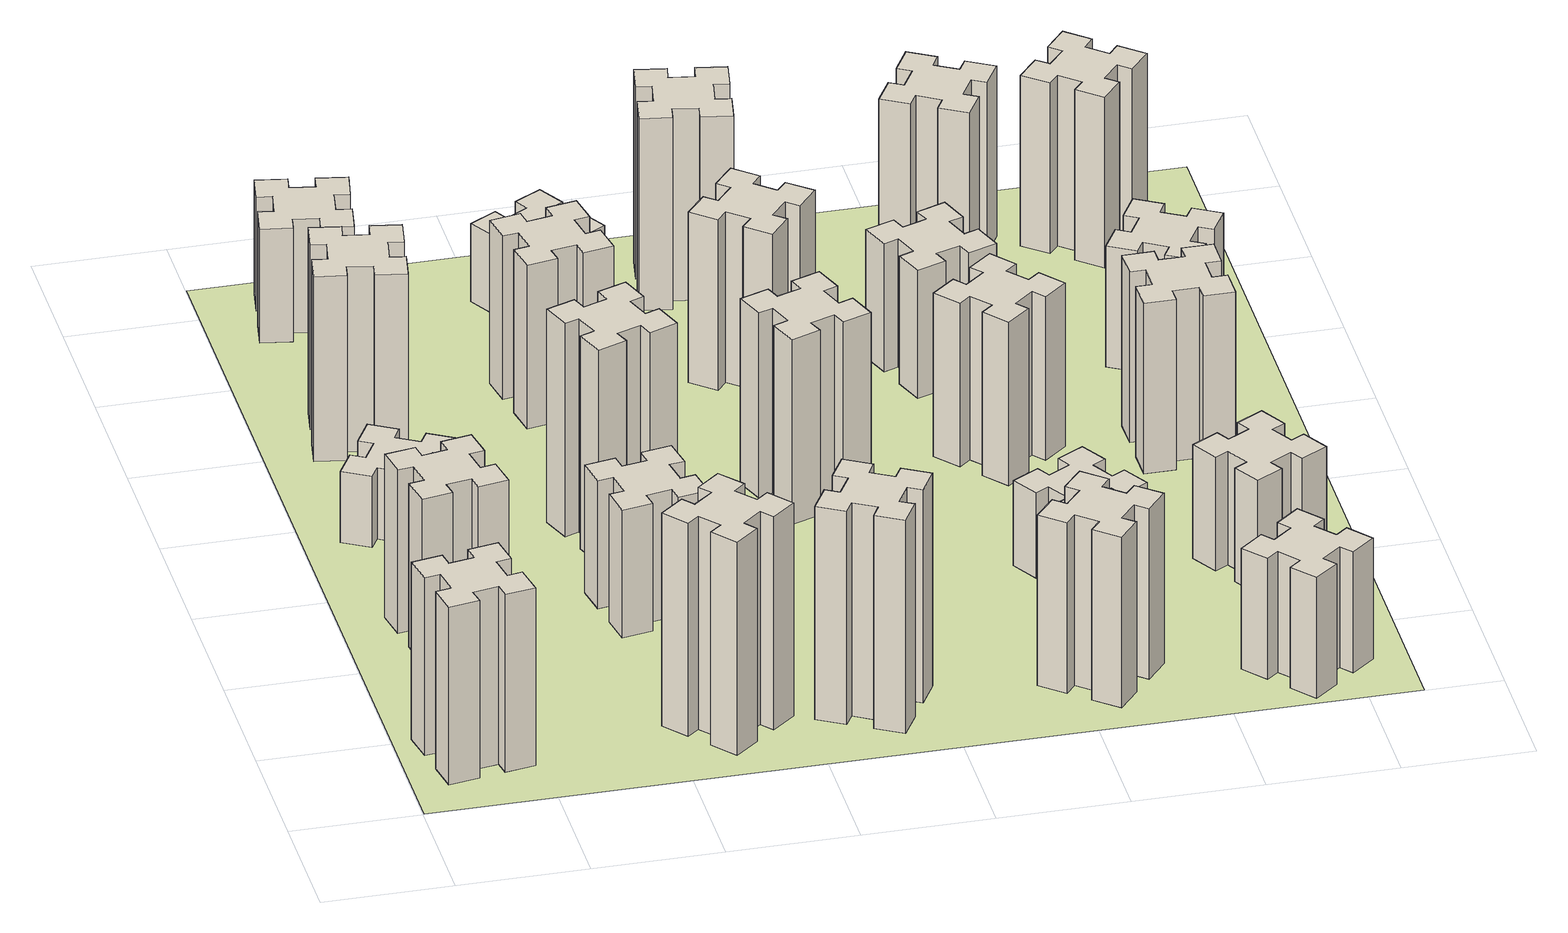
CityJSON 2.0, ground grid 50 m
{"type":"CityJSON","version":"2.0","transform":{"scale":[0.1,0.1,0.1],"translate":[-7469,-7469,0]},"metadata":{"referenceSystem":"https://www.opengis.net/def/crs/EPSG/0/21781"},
"CityObjects":{
"building1":{"type":"Building","attributes":{"class":"1000","function":"1000","usage":"1000","yearOfConstruction":2016,"roofType":"1000","measuredHeight":75,"storeysAboveGround":30,"storeysBelowGround":0},"geometry":[{"type":"Solid","lod":"1","boundaries":[[[[0,1,2,3,4,5,6,7,8,9,10,11,12,13,14,15,16,17,18,19]],[[17,16,20,21]],[[16,15,22,20]],[[15,14,23,22]],[[14,13,24,23]],[[13,12,25,24]],[[12,11,26,25]],[[11,10,27,26]],[[10,9,28,27]],[[9,8,29,28]],[[8,7,30,29]],[[7,6,31,30]],[[6,5,32,31]],[[5,4,33,32]],[[4,3,34,33]],[[3,2,35,34]],[[2,1,36,35]],[[1,0,37,36]],[[0,19,38,37]],[[19,18,39,38]],[[18,17,21,39]],[[24,25,26,27,28,29,30,31,32,33,34,35,36,37,38,39,21,20,22,23]]]]}]},
"building2":{"type":"Building","attributes":{"class":"1000","function":"1000","usage":"1000","yearOfConstruction":2016,"roofType":"1000","measuredHeight":69,"storeysAboveGround":30,"storeysBelowGround":0},"geometry":[{"type":"Solid","lod":"1","boundaries":[[[[40,41,42,43,44,45,46,47,48,49,50,51,52,53,54,55,56,57,58,59]],[[57,56,60,61]],[[56,55,62,60]],[[55,54,63,62]],[[54,53,64,63]],[[53,52,65,64]],[[52,51,66,65]],[[51,50,67,66]],[[50,49,68,67]],[[49,48,69,68]],[[48,47,70,69]],[[47,46,71,70]],[[46,45,72,71]],[[45,44,73,72]],[[44,43,74,73]],[[43,42,75,74]],[[42,41,76,75]],[[41,40,77,76]],[[40,59,78,77]],[[59,58,79,78]],[[58,57,61,79]],[[64,65,66,67,68,69,70,71,72,73,74,75,76,77,78,79,61,60,62,63]]]]}]},
"building3":{"type":"Building","attributes":{"class":"1000","function":"1000","usage":"1000","yearOfConstruction":2016,"roofType":"1000","measuredHeight":30,"storeysAboveGround":30,"storeysBelowGround":0},"geometry":[{"type":"Solid","lod":"1","boundaries":[[[[80,81,82,83,84,85,86,87,88,89,90,91,92,93,94,95,96,97,98,99]],[[97,96,100,101]],[[96,95,102,100]],[[95,94,103,102]],[[94,93,104,103]],[[93,92,105,104]],[[92,91,106,105]],[[91,90,107,106]],[[90,89,108,107]],[[89,88,109,108]],[[88,87,110,109]],[[87,86,111,110]],[[86,85,112,111]],[[85,84,113,112]],[[84,83,114,113]],[[83,82,115,114]],[[82,81,116,115]],[[81,80,117,116]],[[80,99,118,117]],[[99,98,119,118]],[[98,97,101,119]],[[104,105,106,107,108,109,110,111,112,113,114,115,116,117,118,119,101,100,102,103]]]]}]},
"building4":{"type":"Building","attributes":{"class":"1000","function":"1000","usage":"1000","yearOfConstruction":2016,"roofType":"1000","measuredHeight":78,"storeysAboveGround":30,"storeysBelowGround":0},"geometry":[{"type":"Solid","lod":"1","boundaries":[[[[120,121,122,123,124,125,126,127,128,129,130,131,132,133,134,135,136,137,138,139]],[[137,136,140,141]],[[136,135,142,140]],[[135,134,143,142]],[[134,133,144,143]],[[133,132,145,144]],[[132,131,146,145]],[[131,130,147,146]],[[130,129,148,147]],[[129,128,149,148]],[[128,127,150,149]],[[127,126,151,150]],[[126,125,152,151]],[[125,124,153,152]],[[124,123,154,153]],[[123,122,155,154]],[[122,121,156,155]],[[121,120,157,156]],[[120,139,158,157]],[[139,138,159,158]],[[138,137,141,159]],[[144,145,146,147,148,149,150,151,152,153,154,155,156,157,158,159,141,140,142,143]]]]}]},
"building5":{"type":"Building","attributes":{"class":"1000","function":"1000","usage":"1000","yearOfConstruction":2016,"roofType":"1000","measuredHeight":90,"storeysAboveGround":30,"storeysBelowGround":0},"geometry":[{"type":"Solid","lod":"1","boundaries":[[[[160,161,162,163,164,165,166,167,168,169,170,171,172,173,174,175,176,177,178,179]],[[177,176,180,181]],[[176,175,182,180]],[[175,174,183,182]],[[174,173,184,183]],[[173,172,185,184]],[[172,171,186,185]],[[171,170,187,186]],[[170,169,188,187]],[[169,168,189,188]],[[168,167,190,189]],[[167,166,191,190]],[[166,165,192,191]],[[165,164,193,192]],[[164,163,194,193]],[[163,162,195,194]],[[162,161,196,195]],[[161,160,197,196]],[[160,179,198,197]],[[179,178,199,198]],[[178,177,181,199]],[[184,185,186,187,188,189,190,191,192,193,194,195,196,197,198,199,181,180,182,183]]]]}]},
"building6":{"type":"Building","attributes":{"class":"1000","function":"1000","usage":"1000","yearOfConstruction":2016,"roofType":"1000","measuredHeight":48,"storeysAboveGround":30,"storeysBelowGround":0},"geometry":[{"type":"Solid","lod":"1","boundaries":[[[[200,201,202,203,204,205,206,207,208,209,210,211,212,213,214,215,216,217,218,219]],[[217,216,220,221]],[[216,215,222,220]],[[215,214,223,222]],[[214,213,224,223]],[[213,212,225,224]],[[212,211,226,225]],[[211,210,227,226]],[[210,209,228,227]],[[209,208,229,228]],[[208,207,230,229]],[[207,206,231,230]],[[206,205,232,231]],[[205,204,233,232]],[[204,203,234,233]],[[203,202,235,234]],[[202,201,236,235]],[[201,200,237,236]],[[200,219,238,237]],[[219,218,239,238]],[[218,217,221,239]],[[224,225,226,227,228,229,230,231,232,233,234,235,236,237,238,239,221,220,222,223]]]]}]},
"building7":{"type":"Building","attributes":{"class":"1000","function":"1000","usage":"1000","yearOfConstruction":2016,"roofType":"1000","measuredHeight":54,"storeysAboveGround":30,"storeysBelowGround":0},"geometry":[{"type":"Solid","lod":"1","boundaries":[[[[240,241,242,243,244,245,246,247,248,249,250,251,252,253,254,255,256,257,258,259]],[[257,256,260,261]],[[256,255,262,260]],[[255,254,263,262]],[[254,253,264,263]],[[253,252,265,264]],[[252,251,266,265]],[[251,250,267,266]],[[250,249,268,267]],[[249,248,269,268]],[[248,247,270,269]],[[247,246,271,270]],[[246,245,272,271]],[[245,244,273,272]],[[244,243,274,273]],[[243,242,275,274]],[[242,241,276,275]],[[241,240,277,276]],[[240,259,278,277]],[[259,258,279,278]],[[258,257,261,279]],[[264,265,266,267,268,269,270,271,272,273,274,275,276,277,278,279,261,260,262,263]]]]}]},
"building8":{"type":"Building","attributes":{"class":"1000","function":"1000","usage":"1000","yearOfConstruction":2016,"roofType":"1000","measuredHeight":90,"storeysAboveGround":30,"storeysBelowGround":0},"geometry":[{"type":"Solid","lod":"1","boundaries":[[[[280,281,282,283,284,285,286,287,288,289,290,291,292,293,294,295,296,297,298,299]],[[297,296,300,301]],[[296,295,302,300]],[[295,294,303,302]],[[294,293,304,303]],[[293,292,305,304]],[[292,291,306,305]],[[291,290,307,306]],[[290,289,308,307]],[[289,288,309,308]],[[288,287,310,309]],[[287,286,311,310]],[[286,285,312,311]],[[285,284,313,312]],[[284,283,314,313]],[[283,282,315,314]],[[282,281,316,315]],[[281,280,317,316]],[[280,299,318,317]],[[299,298,319,318]],[[298,297,301,319]],[[304,305,306,307,308,309,310,311,312,313,314,315,316,317,318,319,301,300,302,303]]]]}]},
"building9":{"type":"Building","attributes":{"class":"1000","function":"1000","usage":"1000","yearOfConstruction":2016,"roofType":"1000","measuredHeight":90,"storeysAboveGround":30,"storeysBelowGround":0},"geometry":[{"type":"Solid","lod":"1","boundaries":[[[[320,321,322,323,324,325,326,327,328,329,330,331,332,333,334,335,336,337,338,339]],[[337,336,340,341]],[[336,335,342,340]],[[335,334,343,342]],[[334,333,344,343]],[[333,332,345,344]],[[332,331,346,345]],[[331,330,347,346]],[[330,329,348,347]],[[329,328,349,348]],[[328,327,350,349]],[[327,326,351,350]],[[326,325,352,351]],[[325,324,353,352]],[[324,323,354,353]],[[323,322,355,354]],[[322,321,356,355]],[[321,320,357,356]],[[320,339,358,357]],[[339,338,359,358]],[[338,337,341,359]],[[344,345,346,347,348,349,350,351,352,353,354,355,356,357,358,359,341,340,342,343]]]]}]},
"building10":{"type":"Building","attributes":{"class":"1000","function":"1000","usage":"1000","yearOfConstruction":2016,"roofType":"1000","measuredHeight":69,"storeysAboveGround":30,"storeysBelowGround":0},"geometry":[{"type":"Solid","lod":"1","boundaries":[[[[360,361,362,363,364,365,366,367,368,369,370,371,372,373,374,375,376,377,378,379]],[[377,376,380,381]],[[376,375,382,380]],[[375,374,383,382]],[[374,373,384,383]],[[373,372,385,384]],[[372,371,386,385]],[[371,370,387,386]],[[370,369,388,387]],[[369,368,389,388]],[[368,367,390,389]],[[367,366,391,390]],[[366,365,392,391]],[[365,364,393,392]],[[364,363,394,393]],[[363,362,395,394]],[[362,361,396,395]],[[361,360,397,396]],[[360,379,398,397]],[[379,378,399,398]],[[378,377,381,399]],[[384,385,386,387,388,389,390,391,392,393,394,395,396,397,398,399,381,380,382,383]]]]}]},
"building11":{"type":"Building","attributes":{"class":"1000","function":"1000","usage":"1000","yearOfConstruction":2016,"roofType":"1000","measuredHeight":33,"storeysAboveGround":30,"storeysBelowGround":0},"geometry":[{"type":"Solid","lod":"1","boundaries":[[[[400,401,402,403,404,405,406,407,408,409,410,411,412,413,414,415,416,417,418,419]],[[417,416,420,421]],[[416,415,422,420]],[[415,414,423,422]],[[414,413,424,423]],[[413,412,425,424]],[[412,411,426,425]],[[411,410,427,426]],[[410,409,428,427]],[[409,408,429,428]],[[408,407,430,429]],[[407,406,431,430]],[[406,405,432,431]],[[405,404,433,432]],[[404,403,434,433]],[[403,402,435,434]],[[402,401,436,435]],[[401,400,437,436]],[[400,419,438,437]],[[419,418,439,438]],[[418,417,421,439]],[[424,425,426,427,428,429,430,431,432,433,434,435,436,437,438,439,421,420,422,423]]]]}]},
"building12":{"type":"Building","attributes":{"class":"1000","function":"1000","usage":"1000","yearOfConstruction":2016,"roofType":"1000","measuredHeight":33,"storeysAboveGround":30,"storeysBelowGround":0},"geometry":[{"type":"Solid","lod":"1","boundaries":[[[[440,441,442,443,444,445,446,447,448,449,450,451,452,453,454,455,456,457,458,459]],[[457,456,460,461]],[[456,455,462,460]],[[455,454,463,462]],[[454,453,464,463]],[[453,452,465,464]],[[452,451,466,465]],[[451,450,467,466]],[[450,449,468,467]],[[449,448,469,468]],[[448,447,470,469]],[[447,446,471,470]],[[446,445,472,471]],[[445,444,473,472]],[[444,443,474,473]],[[443,442,475,474]],[[442,441,476,475]],[[441,440,477,476]],[[440,459,478,477]],[[459,458,479,478]],[[458,457,461,479]],[[464,465,466,467,468,469,470,471,472,473,474,475,476,477,478,479,461,460,462,463]]]]}]},
"building13":{"type":"Building","attributes":{"class":"1000","function":"1000","usage":"1000","yearOfConstruction":2016,"roofType":"1000","measuredHeight":78,"storeysAboveGround":30,"storeysBelowGround":0},"geometry":[{"type":"Solid","lod":"1","boundaries":[[[[480,481,482,483,484,485,486,487,488,489,490,491,492,493,494,495,496,497,498,499]],[[497,496,500,501]],[[496,495,502,500]],[[495,494,503,502]],[[494,493,504,503]],[[493,492,505,504]],[[492,491,506,505]],[[491,490,507,506]],[[490,489,508,507]],[[489,488,509,508]],[[488,487,510,509]],[[487,486,511,510]],[[486,485,512,511]],[[485,484,513,512]],[[484,483,514,513]],[[483,482,515,514]],[[482,481,516,515]],[[481,480,517,516]],[[480,499,518,517]],[[499,498,519,518]],[[498,497,501,519]],[[504,505,506,507,508,509,510,511,512,513,514,515,516,517,518,519,501,500,502,503]]]]}]},
"building14":{"type":"Building","attributes":{"class":"1000","function":"1000","usage":"1000","yearOfConstruction":2016,"roofType":"1000","measuredHeight":72,"storeysAboveGround":30,"storeysBelowGround":0},"geometry":[{"type":"Solid","lod":"1","boundaries":[[[[520,521,522,523,524,525,526,527,528,529,530,531,532,533,534,535,536,537,538,539]],[[537,536,540,541]],[[536,535,542,540]],[[535,534,543,542]],[[534,533,544,543]],[[533,532,545,544]],[[532,531,546,545]],[[531,530,547,546]],[[530,529,548,547]],[[529,528,549,548]],[[528,527,550,549]],[[527,526,551,550]],[[526,525,552,551]],[[525,524,553,552]],[[524,523,554,553]],[[523,522,555,554]],[[522,521,556,555]],[[521,520,557,556]],[[520,539,558,557]],[[539,538,559,558]],[[538,537,541,559]],[[544,545,546,547,548,549,550,551,552,553,554,555,556,557,558,559,541,540,542,543]]]]}]},
"building15":{"type":"Building","attributes":{"class":"1000","function":"1000","usage":"1000","yearOfConstruction":2016,"roofType":"1000","measuredHeight":72,"storeysAboveGround":30,"storeysBelowGround":0},"geometry":[{"type":"Solid","lod":"1","boundaries":[[[[560,561,562,563,564,565,566,567,568,569,570,571,572,573,574,575,576,577,578,579]],[[577,576,580,581]],[[576,575,582,580]],[[575,574,583,582]],[[574,573,584,583]],[[573,572,585,584]],[[572,571,586,585]],[[571,570,587,586]],[[570,569,588,587]],[[569,568,589,588]],[[568,567,590,589]],[[567,566,591,590]],[[566,565,592,591]],[[565,564,593,592]],[[564,563,594,593]],[[563,562,595,594]],[[562,561,596,595]],[[561,560,597,596]],[[560,579,598,597]],[[579,578,599,598]],[[578,577,581,599]],[[584,585,586,587,588,589,590,591,592,593,594,595,596,597,598,599,581,580,582,583]]]]}]},
"building16":{"type":"Building","attributes":{"class":"1000","function":"1000","usage":"1000","yearOfConstruction":2016,"roofType":"1000","measuredHeight":81,"storeysAboveGround":30,"storeysBelowGround":0},"geometry":[{"type":"Solid","lod":"1","boundaries":[[[[600,601,602,603,604,605,606,607,608,609,610,611,612,613,614,615,616,617,618,619]],[[617,616,620,621]],[[616,615,622,620]],[[615,614,623,622]],[[614,613,624,623]],[[613,612,625,624]],[[612,611,626,625]],[[611,610,627,626]],[[610,609,628,627]],[[609,608,629,628]],[[608,607,630,629]],[[607,606,631,630]],[[606,605,632,631]],[[605,604,633,632]],[[604,603,634,633]],[[603,602,635,634]],[[602,601,636,635]],[[601,600,637,636]],[[600,619,638,637]],[[619,618,639,638]],[[618,617,621,639]],[[624,625,626,627,628,629,630,631,632,633,634,635,636,637,638,639,621,620,622,623]]]]}]},
"building17":{"type":"Building","attributes":{"class":"1000","function":"1000","usage":"1000","yearOfConstruction":2016,"roofType":"1000","measuredHeight":36,"storeysAboveGround":30,"storeysBelowGround":0},"geometry":[{"type":"Solid","lod":"1","boundaries":[[[[640,641,642,643,644,645,646,647,648,649,650,651,652,653,654,655,656,657,658,659]],[[657,656,660,661]],[[656,655,662,660]],[[655,654,663,662]],[[654,653,664,663]],[[653,652,665,664]],[[652,651,666,665]],[[651,650,667,666]],[[650,649,668,667]],[[649,648,669,668]],[[648,647,670,669]],[[647,646,671,670]],[[646,645,672,671]],[[645,644,673,672]],[[644,643,674,673]],[[643,642,675,674]],[[642,641,676,675]],[[641,640,677,676]],[[640,659,678,677]],[[659,658,679,678]],[[658,657,661,679]],[[664,665,666,667,668,669,670,671,672,673,674,675,676,677,678,679,661,660,662,663]]]]}]},
"building18":{"type":"Building","attributes":{"class":"1000","function":"1000","usage":"1000","yearOfConstruction":2016,"roofType":"1000","measuredHeight":69,"storeysAboveGround":30,"storeysBelowGround":0},"geometry":[{"type":"Solid","lod":"1","boundaries":[[[[680,681,682,683,684,685,686,687,688,689,690,691,692,693,694,695,696,697,698,699]],[[697,696,700,701]],[[696,695,702,700]],[[695,694,703,702]],[[694,693,704,703]],[[693,692,705,704]],[[692,691,706,705]],[[691,690,707,706]],[[690,689,708,707]],[[689,688,709,708]],[[688,687,710,709]],[[687,686,711,710]],[[686,685,712,711]],[[685,684,713,712]],[[684,683,714,713]],[[683,682,715,714]],[[682,681,716,715]],[[681,680,717,716]],[[680,699,718,717]],[[699,698,719,718]],[[698,697,701,719]],[[704,705,706,707,708,709,710,711,712,713,714,715,716,717,718,719,701,700,702,703]]]]}]},
"building19":{"type":"Building","attributes":{"class":"1000","function":"1000","usage":"1000","yearOfConstruction":2016,"roofType":"1000","measuredHeight":54,"storeysAboveGround":30,"storeysBelowGround":0},"geometry":[{"type":"Solid","lod":"1","boundaries":[[[[720,721,722,723,724,725,726,727,728,729,730,731,732,733,734,735,736,737,738,739]],[[737,736,740,741]],[[736,735,742,740]],[[735,734,743,742]],[[734,733,744,743]],[[733,732,745,744]],[[732,731,746,745]],[[731,730,747,746]],[[730,729,748,747]],[[729,728,749,748]],[[728,727,750,749]],[[727,726,751,750]],[[726,725,752,751]],[[725,724,753,752]],[[724,723,754,753]],[[723,722,755,754]],[[722,721,756,755]],[[721,720,757,756]],[[720,739,758,757]],[[739,738,759,758]],[[738,737,741,759]],[[744,745,746,747,748,749,750,751,752,753,754,755,756,757,758,759,741,740,742,743]]]]}]},
"building20":{"type":"Building","attributes":{"class":"1000","function":"1000","usage":"1000","yearOfConstruction":2016,"roofType":"1000","measuredHeight":51,"storeysAboveGround":30,"storeysBelowGround":0},"geometry":[{"type":"Solid","lod":"1","boundaries":[[[[760,761,762,763,764,765,766,767,768,769,770,771,772,773,774,775,776,777,778,779]],[[777,776,780,781]],[[776,775,782,780]],[[775,774,783,782]],[[774,773,784,783]],[[773,772,785,784]],[[772,771,786,785]],[[771,770,787,786]],[[770,769,788,787]],[[769,768,789,788]],[[768,767,790,789]],[[767,766,791,790]],[[766,765,792,791]],[[765,764,793,792]],[[764,763,794,793]],[[763,762,795,794]],[[762,761,796,795]],[[761,760,797,796]],[[760,779,798,797]],[[779,778,799,798]],[[778,777,781,799]],[[784,785,786,787,788,789,790,791,792,793,794,795,796,797,798,799,781,780,782,783]]]]}]},
"building21":{"type":"Building","attributes":{"class":"1000","function":"1000","usage":"1000","yearOfConstruction":2016,"roofType":"1000","measuredHeight":48,"storeysAboveGround":30,"storeysBelowGround":0},"geometry":[{"type":"Solid","lod":"1","boundaries":[[[[800,801,802,803,804,805,806,807,808,809,810,811,812,813,814,815,816,817,818,819]],[[817,816,820,821]],[[816,815,822,820]],[[815,814,823,822]],[[814,813,824,823]],[[813,812,825,824]],[[812,811,826,825]],[[811,810,827,826]],[[810,809,828,827]],[[809,808,829,828]],[[808,807,830,829]],[[807,806,831,830]],[[806,805,832,831]],[[805,804,833,832]],[[804,803,834,833]],[[803,802,835,834]],[[802,801,836,835]],[[801,800,837,836]],[[800,819,838,837]],[[819,818,839,838]],[[818,817,821,839]],[[824,825,826,827,828,829,830,831,832,833,834,835,836,837,838,839,821,820,822,823]]]]}]},
"building22":{"type":"Building","attributes":{"class":"1000","function":"1000","usage":"1000","yearOfConstruction":2016,"roofType":"1000","measuredHeight":72,"storeysAboveGround":30,"storeysBelowGround":0},"geometry":[{"type":"Solid","lod":"1","boundaries":[[[[840,841,842,843,844,845,846,847,848,849,850,851,852,853,854,855,856,857,858,859]],[[857,856,860,861]],[[856,855,862,860]],[[855,854,863,862]],[[854,853,864,863]],[[853,852,865,864]],[[852,851,866,865]],[[851,850,867,866]],[[850,849,868,867]],[[849,848,869,868]],[[848,847,870,869]],[[847,846,871,870]],[[846,845,872,871]],[[845,844,873,872]],[[844,843,874,873]],[[843,842,875,874]],[[842,841,876,875]],[[841,840,877,876]],[[840,859,878,877]],[[859,858,879,878]],[[858,857,861,879]],[[864,865,866,867,868,869,870,871,872,873,874,875,876,877,878,879,861,860,862,863]]]]}]},
"building23":{"type":"Building","attributes":{"class":"1000","function":"1000","usage":"1000","yearOfConstruction":2016,"roofType":"1000","measuredHeight":72,"storeysAboveGround":30,"storeysBelowGround":0},"geometry":[{"type":"Solid","lod":"1","boundaries":[[[[880,881,882,883,884,885,886,887,888,889,890,891,892,893,894,895,896,897,898,899]],[[897,896,900,901]],[[896,895,902,900]],[[895,894,903,902]],[[894,893,904,903]],[[893,892,905,904]],[[892,891,906,905]],[[891,890,907,906]],[[890,889,908,907]],[[889,888,909,908]],[[888,887,910,909]],[[887,886,911,910]],[[886,885,912,911]],[[885,884,913,912]],[[884,883,914,913]],[[883,882,915,914]],[[882,881,916,915]],[[881,880,917,916]],[[880,899,918,917]],[[899,898,919,918]],[[898,897,901,919]],[[904,905,906,907,908,909,910,911,912,913,914,915,916,917,918,919,901,900,902,903]]]]}]},
"building24":{"type":"Building","attributes":{"class":"1000","function":"1000","usage":"1000","yearOfConstruction":2016,"roofType":"1000","measuredHeight":51,"storeysAboveGround":30,"storeysBelowGround":0},"geometry":[{"type":"Solid","lod":"1","boundaries":[[[[920,921,922,923,924,925,926,927,928,929,930,931,932,933,934,935,936,937,938,939]],[[937,936,940,941]],[[936,935,942,940]],[[935,934,943,942]],[[934,933,944,943]],[[933,932,945,944]],[[932,931,946,945]],[[931,930,947,946]],[[930,929,948,947]],[[929,928,949,948]],[[928,927,950,949]],[[927,926,951,950]],[[926,925,952,951]],[[925,924,953,952]],[[924,923,954,953]],[[923,922,955,954]],[[922,921,956,955]],[[921,920,957,956]],[[920,939,958,957]],[[939,938,959,958]],[[938,937,941,959]],[[944,945,946,947,948,949,950,951,952,953,954,955,956,957,958,959,941,940,942,943]]]]}]},
"building25":{"type":"Building","attributes":{"class":"1000","function":"1000","usage":"1000","yearOfConstruction":2016,"roofType":"1000","measuredHeight":72,"storeysAboveGround":30,"storeysBelowGround":0},"geometry":[{"type":"Solid","lod":"1","boundaries":[[[[960,961,962,963,964,965,966,967,968,969,970,971,972,973,974,975,976,977,978,979]],[[977,976,980,981]],[[976,975,982,980]],[[975,974,983,982]],[[974,973,984,983]],[[973,972,985,984]],[[972,971,986,985]],[[971,970,987,986]],[[970,969,988,987]],[[969,968,989,988]],[[968,967,990,989]],[[967,966,991,990]],[[966,965,992,991]],[[965,964,993,992]],[[964,963,994,993]],[[963,962,995,994]],[[962,961,996,995]],[[961,960,997,996]],[[960,979,998,997]],[[979,978,999,998]],[[978,977,981,999]],[[984,985,986,987,988,989,990,991,992,993,994,995,996,997,998,999,981,980,982,983]]]]}]},
"landuse1":{"type":"LandUse","attributes":{"name":"plot1","function":"1010"},"geometry":[{"type":"MultiSurface","lod":"1","boundaries":[[[1000,1001,1002,1003]]]}]}
},
"vertices":[
[305,492,0],[207,475,0],[197,534,0],[78,513,0],[99,395,0],[158,405,0],[176,307,0],[117,297,0],[137,178,0],[256,199,0],[245,258,0],[344,276,0],[354,217,0],[472,237,0],[451,356,0],[392,345,0],[375,444,0],[434,454,0],[413,572,0],[295,551,0],[375,444,750],[434,454,750],[392,345,750],[451,356,750],[472,237,750],[354,217,750],[344,276,750],[245,258,750],[256,199,750],[137,178,750],[117,297,750],[176,307,750],[158,405,750],[99,395,750],[78,513,750],[197,534,750],[207,475,750],[305,492,750],[295,551,750],[413,572,750],
[492,1185,0],[475,1284,0],[534,1294,0],[513,1412,0],[395,1391,0],[405,1332,0],[307,1315,0],[297,1374,0],[178,1353,0],[199,1235,0],[258,1245,0],[276,1147,0],[217,1137,0],[237,1018,0],[356,1039,0],[345,1098,0],[444,1116,0],[454,1057,0],[572,1077,0],[551,1196,0],[444,1116,690],[454,1057,690],[345,1098,690],[356,1039,690],[237,1018,690],[217,1137,690],[276,1147,690],[258,1245,690],[199,1235,690],[178,1353,690],[297,1374,690],[307,1315,690],[405,1332,690],[395,1391,690],[513,1412,690],[534,1294,690],[475,1284,690],[492,1185,690],[551,1196,690],[572,1077,690],
[277,1885,0],[364,1835,0],[334,1783,0],[438,1723,0],[498,1827,0],[446,1857,0],[496,1944,0],[548,1914,0],[608,2018,0],[504,2078,0],[474,2026,0],[387,2076,0],[417,2128,0],[313,2188,0],[253,2084,0],[305,2054,0],[255,1967,0],[203,1997,0],[143,1893,0],[247,1833,0],[255,1967,300],[203,1997,300],[305,2054,300],[253,2084,300],[313,2188,300],[417,2128,300],[387,2076,300],[474,2026,300],[504,2078,300],[608,2018,300],[548,1914,300],[496,1944,300],[446,1857,300],[498,1827,300],[438,1723,300],[334,1783,300],[364,1835,300],[277,1885,300],[247,1833,300],[143,1893,300],
[475,2527,0],[492,2625,0],[551,2615,0],[572,2733,0],[454,2754,0],[444,2695,0],[345,2712,0],[356,2771,0],[237,2792,0],[217,2674,0],[276,2664,0],[258,2565,0],[199,2576,0],[178,2457,0],[297,2437,0],[307,2496,0],[405,2478,0],[395,2419,0],[513,2398,0],[534,2517,0],[405,2478,780],[395,2419,780],[307,2496,780],[297,2437,780],[178,2457,780],[199,2576,780],[258,2565,780],[276,2664,780],[217,2674,780],[237,2792,780],[356,2771,780],[345,2712,780],[444,2695,780],[454,2754,780],[572,2733,780],[551,2615,780],[492,2625,780],[475,2527,780],[534,2517,780],[513,2398,780],
[1099,343,0],[1163,266,0],[1117,228,0],[1194,136,0],[1286,213,0],[1248,259,0],[1324,323,0],[1363,277,0],[1455,354,0],[1378,446,0],[1332,408,0],[1267,484,0],[1313,523,0],[1236,615,0],[1144,538,0],[1183,492,0],[1106,427,0],[1068,473,0],[976,396,0],[1053,304,0],[1106,427,900],[1068,473,900],[1183,492,900],[1144,538,900],[1236,615,900],[1313,523,900],[1267,484,900],[1332,408,900],[1378,446,900],[1455,354,900],[1363,277,900],[1324,323,900],[1248,259,900],[1286,213,900],[1194,136,900],[1117,228,900],[1163,266,900],[1099,343,900],[1053,304,900],[976,396,900],
[444,3535,0],[345,3552,0],[356,3611,0],[237,3632,0],[217,3514,0],[276,3504,0],[258,3405,0],[199,3416,0],[178,3297,0],[297,3277,0],[307,3336,0],[405,3318,0],[395,3259,0],[513,3238,0],[534,3357,0],[475,3367,0],[492,3465,0],[551,3455,0],[572,3573,0],[454,3594,0],[492,3465,480],[551,3455,480],[475,3367,480],[534,3357,480],[513,3238,480],[395,3259,480],[405,3318,480],[307,3336,480],[297,3277,480],[178,3297,480],[199,3416,480],[258,3405,480],[276,3504,480],[217,3514,480],[237,3632,480],[356,3611,480],[345,3552,480],[444,3535,480],[454,3594,480],[572,3573,480],
[1232,1185,0],[1215,1284,0],[1274,1294,0],[1253,1412,0],[1135,1391,0],[1145,1332,0],[1047,1315,0],[1037,1374,0],[918,1353,0],[939,1235,0],[998,1245,0],[1016,1147,0],[957,1137,0],[977,1018,0],[1096,1039,0],[1085,1098,0],[1184,1116,0],[1194,1057,0],[1312,1077,0],[1291,1196,0],[1184,1116,540],[1194,1057,540],[1085,1098,540],[1096,1039,540],[977,1018,540],[957,1137,540],[1016,1147,540],[998,1245,540],[939,1235,540],[918,1353,540],[1037,1374,540],[1047,1315,540],[1145,1332,540],[1135,1391,540],[1253,1412,540],[1274,1294,540],[1215,1284,540],[1232,1185,540],[1291,1196,540],[1312,1077,540],
[1236,1746,0],[1202,1840,0],[1258,1860,0],[1217,1973,0],[1104,1932,0],[1125,1876,0],[1031,1842,0],[1010,1898,0],[897,1857,0],[939,1744,0],[995,1765,0],[1029,1671,0],[973,1650,0],[1014,1537,0],[1127,1579,0],[1106,1635,0],[1200,1669,0],[1220,1613,0],[1333,1654,0],[1292,1767,0],[1200,1669,900],[1220,1613,900],[1106,1635,900],[1127,1579,900],[1014,1537,900],[973,1650,900],[1029,1671,900],[995,1765,900],[939,1744,900],[897,1857,900],[1010,1898,900],[1031,1842,900],[1125,1876,900],[1104,1932,900],[1217,1973,900],[1258,1860,900],[1202,1840,900],[1236,1746,900],[1292,1767,900],[1333,1654,900],
[1657,305,0],[1744,255,0],[1714,203,0],[1818,143,0],[1878,247,0],[1826,277,0],[1876,364,0],[1928,334,0],[1988,438,0],[1884,498,0],[1854,446,0],[1767,496,0],[1797,548,0],[1693,608,0],[1633,504,0],[1685,474,0],[1635,387,0],[1583,417,0],[1523,313,0],[1627,253,0],[1635,387,900],[1583,417,900],[1685,474,900],[1633,504,900],[1693,608,900],[1797,548,900],[1767,496,900],[1854,446,900],[1884,498,900],[1988,438,900],[1928,334,900],[1876,364,900],[1826,277,900],[1878,247,900],[1818,143,900],[1714,203,900],[1744,255,900],[1657,305,900],[1627,253,900],[1523,313,900],
[1232,2665,0],[1215,2764,0],[1274,2774,0],[1253,2892,0],[1135,2871,0],[1145,2812,0],[1047,2795,0],[1037,2854,0],[918,2833,0],[939,2715,0],[998,2725,0],[1016,2627,0],[957,2617,0],[977,2498,0],[1096,2519,0],[1085,2578,0],[1184,2596,0],[1194,2537,0],[1312,2557,0],[1291,2676,0],[1184,2596,690],[1194,2537,690],[1085,2578,690],[1096,2519,690],[977,2498,690],[957,2617,690],[1016,2627,690],[998,2725,690],[939,2715,690],[918,2833,690],[1037,2854,690],[1047,2795,690],[1145,2812,690],[1135,2871,690],[1253,2892,690],[1274,2774,690],[1215,2764,690],[1232,2665,690],[1291,2676,690],[1312,2557,690],
[1336,3347,0],[1286,3434,0],[1338,3464,0],[1278,3568,0],[1174,3508,0],[1204,3456,0],[1117,3406,0],[1087,3458,0],[983,3398,0],[1043,3294,0],[1095,3324,0],[1145,3237,0],[1093,3207,0],[1153,3103,0],[1257,3163,0],[1227,3215,0],[1314,3265,0],[1344,3213,0],[1448,3273,0],[1388,3377,0],[1314,3265,330],[1344,3213,330],[1227,3215,330],[1257,3163,330],[1153,3103,330],[1093,3207,330],[1145,3237,330],[1095,3324,330],[1043,3294,330],[983,3398,330],[1087,3458,330],[1117,3406,330],[1204,3456,330],[1174,3508,330],[1278,3568,330],[1338,3464,330],[1286,3434,330],[1336,3347,330],[1388,3377,330],[1448,3273,330],
[1871,1029,0],[1965,995,0],[1944,939,0],[2057,897,0],[2098,1010,0],[2042,1031,0],[2076,1125,0],[2132,1104,0],[2173,1217,0],[2060,1258,0],[2040,1202,0],[1946,1236,0],[1967,1292,0],[1854,1333,0],[1813,1220,0],[1869,1200,0],[1835,1106,0],[1779,1127,0],[1737,1014,0],[1850,973,0],[1835,1106,330],[1779,1127,330],[1869,1200,330],[1813,1220,330],[1854,1333,330],[1967,1292,330],[1946,1236,330],[2040,1202,330],[2060,1258,330],[2173,1217,330],[2132,1104,330],[2076,1125,330],[2042,1031,330],[2098,1010,330],[2057,897,330],[1944,939,330],[1965,995,330],[1871,1029,330],[1850,973,330],[1737,1014,330],
[1976,1846,0],[1942,1940,0],[1998,1960,0],[1957,2073,0],[1844,2032,0],[1865,1976,0],[1771,1942,0],[1750,1998,0],[1637,1957,0],[1679,1844,0],[1735,1865,0],[1769,1771,0],[1713,1750,0],[1754,1637,0],[1867,1679,0],[1846,1735,0],[1940,1769,0],[1960,1713,0],[2073,1754,0],[2032,1867,0],[1940,1769,780],[1960,1713,780],[1846,1735,780],[1867,1679,780],[1754,1637,780],[1713,1750,780],[1769,1771,780],[1735,1865,780],[1679,1844,780],[1637,1957,780],[1750,1998,780],[1771,1942,780],[1865,1976,780],[1844,2032,780],[1957,2073,780],[1998,1960,780],[1942,1940,780],[1976,1846,780],[2032,1867,780],[2073,1754,780],
[1907,2586,0],[1972,2663,0],[2018,2624,0],[2095,2716,0],[2003,2793,0],[1964,2747,0],[1888,2812,0],[1926,2858,0],[1834,2935,0],[1757,2843,0],[1803,2804,0],[1739,2728,0],[1693,2766,0],[1616,2674,0],[1708,2597,0],[1746,2643,0],[1823,2579,0],[1784,2533,0],[1876,2456,0],[1953,2548,0],[1823,2579,720],[1784,2533,720],[1746,2643,720],[1708,2597,720],[1616,2674,720],[1693,2766,720],[1739,2728,720],[1803,2804,720],[1757,2843,720],[1834,2935,720],[1926,2858,720],[1888,2812,720],[1964,2747,720],[2003,2793,720],[2095,2716,720],[2018,2624,720],[1972,2663,720],[1907,2586,720],[1953,2548,720],[1876,2456,720],
[2486,323,0],[2563,259,0],[2524,213,0],[2616,136,0],[2693,228,0],[2647,266,0],[2712,343,0],[2758,304,0],[2835,396,0],[2743,473,0],[2704,427,0],[2628,492,0],[2666,538,0],[2574,615,0],[2497,523,0],[2543,484,0],[2479,408,0],[2433,446,0],[2356,354,0],[2448,277,0],[2479,408,720],[2433,446,720],[2543,484,720],[2497,523,720],[2574,615,720],[2666,538,720],[2628,492,720],[2704,427,720],[2743,473,720],[2835,396,720],[2758,304,720],[2712,343,720],[2647,266,720],[2693,228,720],[2616,136,720],[2524,213,720],[2563,259,720],[2486,323,720],[2448,277,720],[2356,354,720],
[1687,3236,0],[1785,3218,0],[1775,3159,0],[1893,3138,0],[1914,3257,0],[1855,3267,0],[1872,3365,0],[1931,3355,0],[1952,3473,0],[1834,3494,0],[1824,3435,0],[1725,3452,0],[1736,3511,0],[1617,3532,0],[1597,3414,0],[1656,3404,0],[1638,3305,0],[1579,3316,0],[1558,3197,0],[1677,3177,0],[1638,3305,810],[1579,3316,810],[1656,3404,810],[1597,3414,810],[1617,3532,810],[1736,3511,810],[1725,3452,810],[1824,3435,810],[1834,3494,810],[1952,3473,810],[1931,3355,810],[1872,3365,810],[1855,3267,810],[1914,3257,810],[1893,3138,810],[1775,3159,810],[1785,3218,810],[1687,3236,810],[1677,3177,810],[1558,3197,810],
[2575,1104,0],[2625,1017,0],[2573,987,0],[2633,883,0],[2737,943,0],[2707,995,0],[2794,1045,0],[2824,993,0],[2928,1053,0],[2868,1157,0],[2816,1127,0],[2766,1214,0],[2818,1244,0],[2758,1348,0],[2654,1288,0],[2684,1236,0],[2597,1186,0],[2567,1238,0],[2463,1178,0],[2523,1074,0],[2597,1186,360],[2567,1238,360],[2684,1236,360],[2654,1288,360],[2758,1348,360],[2818,1244,360],[2766,1214,360],[2816,1127,360],[2868,1157,360],[2928,1053,360],[2824,993,360],[2794,1045,360],[2707,995,360],[2737,943,360],[2633,883,360],[2573,987,360],[2625,1017,360],[2575,1104,360],[2523,1074,360],[2463,1178,360],
[2628,1839,0],[2704,1903,0],[2743,1857,0],[2835,1934,0],[2758,2026,0],[2712,1988,0],[2647,2064,0],[2693,2103,0],[2616,2195,0],[2524,2118,0],[2563,2072,0],[2486,2007,0],[2448,2053,0],[2356,1976,0],[2433,1884,0],[2479,1923,0],[2543,1846,0],[2497,1808,0],[2574,1716,0],[2666,1793,0],[2543,1846,690],[2497,1808,690],[2479,1923,690],[2433,1884,690],[2356,1976,690],[2448,2053,690],[2486,2007,690],[2563,2072,690],[2524,2118,690],[2616,2195,690],[2693,2103,690],[2647,2064,690],[2712,1988,690],[2758,2026,690],[2835,1934,690],[2743,1857,690],[2704,1903,690],[2628,1839,690],[2666,1793,690],[2574,1716,690],
[2375,2605,0],[2409,2511,0],[2353,2490,0],[2394,2377,0],[2507,2419,0],[2486,2475,0],[2580,2509,0],[2600,2453,0],[2713,2494,0],[2672,2607,0],[2616,2586,0],[2582,2680,0],[2638,2700,0],[2597,2813,0],[2484,2772,0],[2505,2716,0],[2411,2682,0],[2390,2738,0],[2277,2697,0],[2319,2584,0],[2411,2682,540],[2390,2738,540],[2505,2716,540],[2484,2772,540],[2597,2813,540],[2638,2700,540],[2582,2680,540],[2616,2586,540],[2672,2607,540],[2713,2494,540],[2600,2453,540],[2580,2509,540],[2486,2475,540],[2507,2419,540],[2394,2377,540],[2353,2490,540],[2409,2511,540],[2375,2605,540],[2319,2584,540],[2277,2697,540],
[3368,159,0],[3444,223,0],[3483,177,0],[3575,254,0],[3498,346,0],[3452,308,0],[3387,384,0],[3433,423,0],[3356,515,0],[3264,438,0],[3303,392,0],[3226,327,0],[3188,373,0],[3096,296,0],[3173,204,0],[3219,243,0],[3283,166,0],[3237,128,0],[3314,36,0],[3406,113,0],[3283,166,510],[3237,128,510],[3219,243,510],[3173,204,510],[3096,296,510],[3188,373,510],[3226,327,510],[3303,392,510],[3264,438,510],[3356,515,510],[3433,423,510],[3387,384,510],[3452,308,510],[3498,346,510],[3575,254,510],[3483,177,510],[3444,223,510],[3368,159,510],[3406,113,510],[3314,36,510],
[3456,1027,0],[3406,1114,0],[3458,1144,0],[3398,1248,0],[3294,1188,0],[3324,1136,0],[3237,1086,0],[3207,1138,0],[3103,1078,0],[3163,974,0],[3215,1004,0],[3265,917,0],[3213,887,0],[3273,783,0],[3377,843,0],[3347,895,0],[3434,945,0],[3464,893,0],[3568,953,0],[3508,1057,0],[3434,945,480],[3464,893,480],[3347,895,480],[3377,843,480],[3273,783,480],[3213,887,480],[3265,917,480],[3215,1004,480],[3163,974,480],[3103,1078,480],[3207,1138,480],[3237,1086,480],[3324,1136,480],[3294,1188,480],[3398,1248,480],[3458,1144,480],[3406,1114,480],[3456,1027,480],[3508,1057,480],[3568,953,480],
[2625,3434,0],[2575,3347,0],[2523,3377,0],[2463,3273,0],[2567,3213,0],[2597,3265,0],[2684,3215,0],[2654,3163,0],[2758,3103,0],[2818,3207,0],[2766,3237,0],[2816,3324,0],[2868,3294,0],[2928,3398,0],[2824,3458,0],[2794,3406,0],[2707,3456,0],[2737,3508,0],[2633,3568,0],[2573,3464,0],[2707,3456,720],[2737,3508,720],[2794,3406,720],[2824,3458,720],[2928,3398,720],[2868,3294,720],[2816,3324,720],[2766,3237,720],[2818,3207,720],[2758,3103,720],[2654,3163,720],[2684,3215,720],[2597,3265,720],[2567,3213,720],[2463,3273,720],[2523,3377,720],[2575,3347,720],[2625,3434,720],[2573,3464,720],[2633,3568,720],
[3125,1905,0],[3125,1805,0],[3065,1805,0],[3065,1685,0],[3185,1685,0],[3185,1745,0],[3285,1745,0],[3285,1685,0],[3405,1685,0],[3405,1805,0],[3345,1805,0],[3345,1905,0],[3405,1905,0],[3405,2025,0],[3285,2025,0],[3285,1965,0],[3185,1965,0],[3185,2025,0],[3065,2025,0],[3065,1905,0],[3185,1965,720],[3185,2025,720],[3285,1965,720],[3285,2025,720],[3405,2025,720],[3405,1905,720],[3345,1905,720],[3345,1805,720],[3405,1805,720],[3405,1685,720],[3285,1685,720],[3285,1745,720],[3185,1745,720],[3185,1685,720],[3065,1685,720],[3065,1805,720],[3125,1805,720],[3125,1905,720],[3065,1905,720],[3065,2025,720],
[3434,2566,0],[3347,2616,0],[3377,2668,0],[3273,2728,0],[3213,2624,0],[3265,2594,0],[3215,2507,0],[3163,2537,0],[3103,2433,0],[3207,2373,0],[3237,2425,0],[3324,2375,0],[3294,2323,0],[3398,2263,0],[3458,2367,0],[3406,2397,0],[3456,2484,0],[3508,2454,0],[3568,2558,0],[3464,2618,0],[3456,2484,510],[3508,2454,510],[3406,2397,510],[3458,2367,510],[3398,2263,510],[3294,2323,510],[3324,2375,510],[3237,2425,510],[3207,2373,510],[3103,2433,510],[3163,2537,510],[3215,2507,510],[3265,2594,510],[3213,2624,510],[3273,2728,510],[3377,2668,510],[3347,2616,510],[3434,2566,510],[3464,2618,510],[3568,2558,510],
[3126,3283,0],[3203,3219,0],[3164,3173,0],[3256,3096,0],[3333,3188,0],[3287,3226,0],[3352,3303,0],[3398,3264,0],[3475,3356,0],[3383,3433,0],[3344,3387,0],[3268,3452,0],[3306,3498,0],[3214,3575,0],[3137,3483,0],[3183,3444,0],[3119,3368,0],[3073,3406,0],[2996,3314,0],[3088,3237,0],[3119,3368,720],[3073,3406,720],[3183,3444,720],[3137,3483,720],[3214,3575,720],[3306,3498,720],[3268,3452,720],[3344,3387,720],[3383,3433,720],[3475,3356,720],[3398,3264,720],[3352,3303,720],[3287,3226,720],[3333,3188,720],[3256,3096,720],[3164,3173,720],[3203,3219,720],[3126,3283,720],[3088,3237,720],[2996,3314,720],
[5,3705,0],[3705,3705,0],[3705,5,0],[5,5,0]
]}
